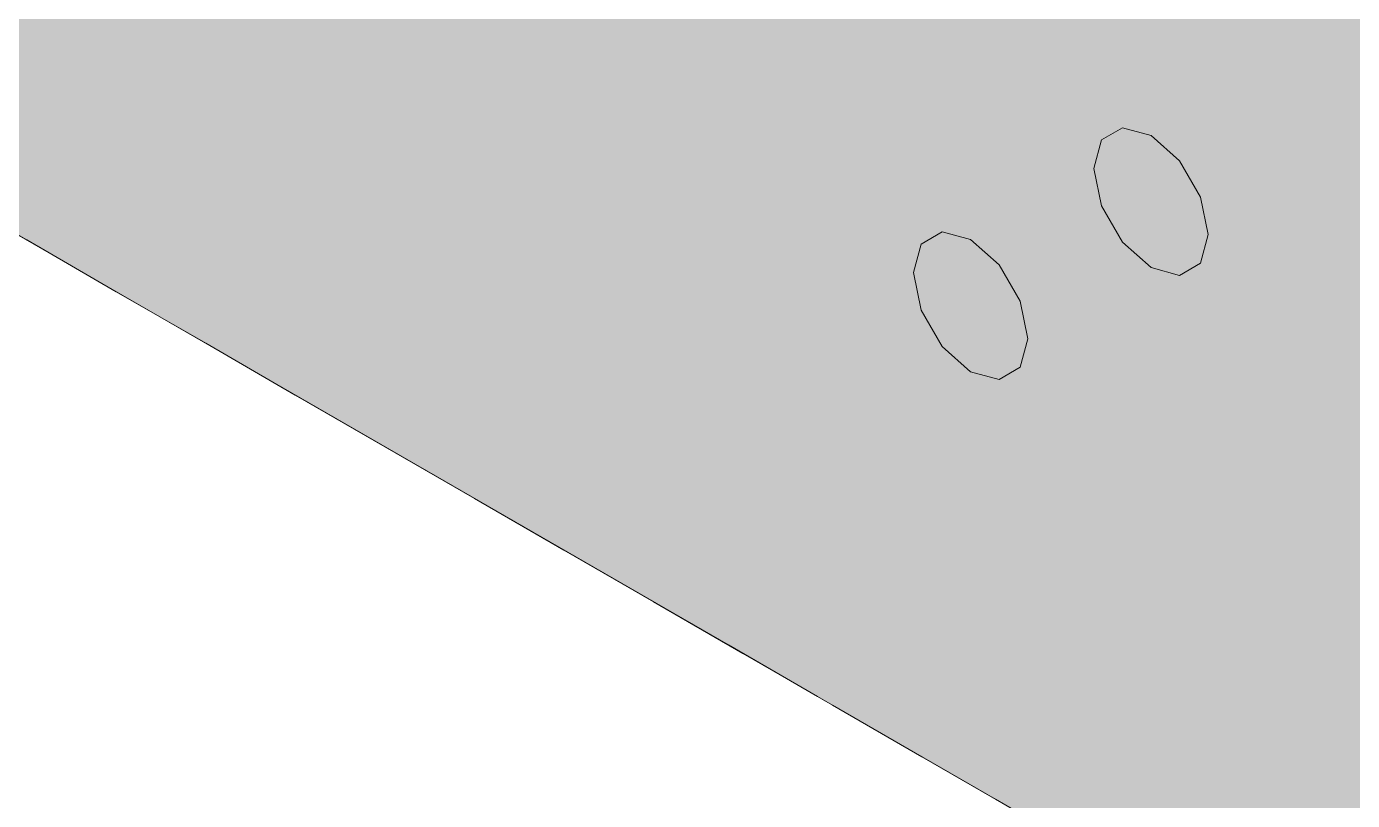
# Model space of a CAD drawing. Header units: metres. Extents: x 349021 to 349543, y 9281040 to 9281959.
# Drawn here: x 349202.7963 to 349202.9874, y 9281042.2504 to 9281042.3619 of the extents above; entities that cross this region are included whole.
import ezdxf

# ---------------------------------------------------------------- set-up
doc = ezdxf.new("R2010")
doc.units = ezdxf.units.M
doc.header["$LTSCALE"] = 0.25
doc.layers.add('ISO-3D', color=7, linetype='CONTINUOUS', lineweight=13)
doc.layers.add('ISO-3D-ARISTAS', color=250, linetype='CONTINUOUS', lineweight=13)

msp = doc.modelspace()

# ---------------------------------------------------------------- linework, layer by layer
at = {"layer": 'ISO-3D', "true_color": 0xafa288}
for points in [[(349202.97438, 9281042.36865), (349202.9872, 9281042.36125), (349202.97438, 9281042.38207), (349202.9872, 9281042.37467)], [(349202.80772, 9281042.36654), (349202.82054, 9281042.35914), (349202.80772, 9281042.38051), (349202.82054, 9281042.3731)], [(349202.83336, 9281042.3657), (349202.84618, 9281042.3583), (349202.83336, 9281042.37967), (349202.84618, 9281042.37227)], [(349202.859, 9281042.36487), (349202.87182, 9281042.35746), (349202.859, 9281042.37883), (349202.87182, 9281042.37143)], [(349202.91028, 9281042.36543), (349202.9231, 9281042.35802), (349202.91028, 9281042.37884), (349202.9231, 9281042.37144)], [(349202.93592, 9281042.36403), (349202.94874, 9281042.35663), (349202.93592, 9281042.37745), (349202.94874, 9281042.37005)], [(349202.96156, 9281042.36264), (349202.97438, 9281042.35524), (349202.96156, 9281042.37606), (349202.97438, 9281042.36865)], [(349202.7949, 9281042.35997), (349202.80772, 9281042.35257), (349202.7949, 9281042.37394), (349202.80772, 9281042.36654)], [(349202.9872, 9281042.36125), (349203.00002, 9281042.35385), (349202.9872, 9281042.37467), (349203.00002, 9281042.36726)], [(349202.82054, 9281042.35914), (349202.83336, 9281042.35174), (349202.82054, 9281042.3731), (349202.83336, 9281042.3657)], [(349202.84618, 9281042.3583), (349202.859, 9281042.3509), (349202.84618, 9281042.37227), (349202.859, 9281042.36487)], [(349202.88464, 9281042.36403), (349202.89746, 9281042.35663), (349202.88464, 9281042.37213), (349202.89746, 9281042.36473)], [(349202.89746, 9281042.36473), (349202.91028, 9281042.35733), (349202.89746, 9281042.37283), (349202.91028, 9281042.36543)], [(349202.87182, 9281042.35746), (349202.88464, 9281042.35006), (349202.87182, 9281042.37143), (349202.88464, 9281042.36403)], [(349202.9231, 9281042.35802), (349202.93592, 9281042.35062), (349202.9231, 9281042.37144), (349202.93592, 9281042.36403)], [(349202.94874, 9281042.35663), (349202.96156, 9281042.34923), (349202.94874, 9281042.37005), (349202.96156, 9281042.36264)], [(349202.97438, 9281042.35524), (349202.9872, 9281042.34784), (349202.97438, 9281042.36865), (349202.9872, 9281042.36125)], [(349202.80772, 9281042.35257), (349202.82054, 9281042.34517), (349202.80772, 9281042.36654), (349202.82054, 9281042.35914)], [(349202.83336, 9281042.35174), (349202.84618, 9281042.34433), (349202.83336, 9281042.3657), (349202.84618, 9281042.3583)], [(349202.859, 9281042.3509), (349202.87182, 9281042.3435), (349202.859, 9281042.36487), (349202.87182, 9281042.35746)], [(349202.88464, 9281042.35006), (349202.89746, 9281042.34266), (349202.88464, 9281042.36403), (349202.89746, 9281042.35663)], [(349202.89746, 9281042.35663), (349202.91028, 9281042.34923), (349202.89746, 9281042.36473), (349202.91028, 9281042.35733)], [(349202.91028, 9281042.35733), (349202.9231, 9281042.34992), (349202.91028, 9281042.36543), (349202.9231, 9281042.35802)], [(349202.93592, 9281042.35062), (349202.94874, 9281042.34322), (349202.93592, 9281042.36403), (349202.94874, 9281042.35663)], [(349202.96156, 9281042.34923), (349202.97438, 9281042.34183), (349202.96156, 9281042.36264), (349202.97438, 9281042.35524)], [(349202.9872, 9281042.34784), (349203.00002, 9281042.34044), (349202.9872, 9281042.36125), (349203.00002, 9281042.35385)], [(349202.7949, 9281042.34601), (349202.80772, 9281042.33861), (349202.7949, 9281042.35997), (349202.80772, 9281042.35257)], [(349202.82054, 9281042.34517), (349202.83336, 9281042.33777), (349202.82054, 9281042.35914), (349202.83336, 9281042.35174)], [(349202.84618, 9281042.34433), (349202.859, 9281042.33693), (349202.84618, 9281042.3583), (349202.859, 9281042.3509)], [(349202.87182, 9281042.3435), (349202.88464, 9281042.3361), (349202.87182, 9281042.35746), (349202.88464, 9281042.35006)], [(349202.89746, 9281042.34266), (349202.91028, 9281042.33526), (349202.89746, 9281042.35663), (349202.91028, 9281042.34923)], [(349202.91028, 9281042.34923), (349202.9231, 9281042.34182), (349202.91028, 9281042.35733), (349202.9231, 9281042.34992)], [(349202.9231, 9281042.34992), (349202.93592, 9281042.34252), (349202.9231, 9281042.35802), (349202.93592, 9281042.35062)], [(349202.94874, 9281042.34322), (349202.96156, 9281042.33582), (349202.94874, 9281042.35663), (349202.96156, 9281042.34923)], [(349202.97438, 9281042.34183), (349202.9872, 9281042.33443), (349202.97438, 9281042.35524), (349202.9872, 9281042.34784)], [(349202.80772, 9281042.33861), (349202.82054, 9281042.3312), (349202.80772, 9281042.35257), (349202.82054, 9281042.34517)], [(349202.83336, 9281042.33777), (349202.84618, 9281042.33037), (349202.83336, 9281042.35174), (349202.84618, 9281042.34433)], [(349202.859, 9281042.33693), (349202.87182, 9281042.32953), (349202.859, 9281042.3509), (349202.87182, 9281042.3435)], [(349202.93592, 9281042.34252), (349202.94874, 9281042.33512), (349202.93592, 9281042.35062), (349202.94874, 9281042.34322)], [(349202.88464, 9281042.3361), (349202.89746, 9281042.32869), (349202.88464, 9281042.35006), (349202.89746, 9281042.34266)], [(349202.91028, 9281042.33526), (349202.9231, 9281042.32786), (349202.91028, 9281042.34923), (349202.9231, 9281042.34182)], [(349202.9231, 9281042.34182), (349202.93592, 9281042.33442), (349202.9231, 9281042.34992), (349202.93592, 9281042.34252)], [(349202.96156, 9281042.33582), (349202.97438, 9281042.32842), (349202.96156, 9281042.34923), (349202.97438, 9281042.34183)], [(349202.9872, 9281042.33443), (349203.00002, 9281042.32703), (349202.9872, 9281042.34784), (349203.00002, 9281042.34044)], [(349202.7949, 9281042.33204), (349202.80772, 9281042.32464), (349202.7949, 9281042.34601), (349202.80772, 9281042.33861)], [(349202.82054, 9281042.3312), (349202.83336, 9281042.3238), (349202.82054, 9281042.34517), (349202.83336, 9281042.33777)], [(349202.84618, 9281042.33037), (349202.859, 9281042.32297), (349202.84618, 9281042.34433), (349202.859, 9281042.33693)], [(349202.87182, 9281042.32953), (349202.88464, 9281042.32213), (349202.87182, 9281042.3435), (349202.88464, 9281042.3361)], [(349202.94874, 9281042.33512), (349202.96156, 9281042.32772), (349202.94874, 9281042.34322), (349202.96156, 9281042.33582)], [(349202.89746, 9281042.32869), (349202.91028, 9281042.32129), (349202.89746, 9281042.34266), (349202.91028, 9281042.33526)], [(349202.9231, 9281042.32786), (349202.93592, 9281042.32046), (349202.9231, 9281042.34182), (349202.93592, 9281042.33442)], [(349202.93592, 9281042.33442), (349202.94874, 9281042.32702), (349202.93592, 9281042.34252), (349202.94874, 9281042.33512)], [(349202.97438, 9281042.32842), (349202.9872, 9281042.32102), (349202.97438, 9281042.34183), (349202.9872, 9281042.33443)], [(349202.80772, 9281042.32464), (349202.82054, 9281042.31724), (349202.80772, 9281042.33861), (349202.82054, 9281042.3312)], [(349202.83336, 9281042.3238), (349202.84618, 9281042.3164), (349202.83336, 9281042.33777), (349202.84618, 9281042.33037)], [(349202.859, 9281042.32297), (349202.87182, 9281042.31556), (349202.859, 9281042.33693), (349202.87182, 9281042.32953)], [(349202.88464, 9281042.32213), (349202.89746, 9281042.31473), (349202.88464, 9281042.3361), (349202.89746, 9281042.32869)], [(349202.91028, 9281042.32129), (349202.9231, 9281042.31389), (349202.91028, 9281042.33526), (349202.9231, 9281042.32786)], [(349202.96156, 9281042.32772), (349202.97438, 9281042.32032), (349202.96156, 9281042.33582), (349202.97438, 9281042.32842)], [(349202.93592, 9281042.32046), (349202.94874, 9281042.31305), (349202.93592, 9281042.33442), (349202.94874, 9281042.32702)], [(349202.94874, 9281042.32702), (349202.96156, 9281042.31962), (349202.94874, 9281042.33512), (349202.96156, 9281042.32772)], [(349202.9872, 9281042.32102), (349203.00002, 9281042.31361), (349202.9872, 9281042.33443), (349203.00002, 9281042.32703)], [(349202.82054, 9281042.31724), (349202.83336, 9281042.30984), (349202.82054, 9281042.3312), (349202.83336, 9281042.3238)], [(349202.84618, 9281042.3164), (349202.859, 9281042.309), (349202.84618, 9281042.33037), (349202.859, 9281042.32297)], [(349202.87182, 9281042.31556), (349202.88464, 9281042.30816), (349202.87182, 9281042.32953), (349202.88464, 9281042.32213)], [(349202.89746, 9281042.31473), (349202.91028, 9281042.30733), (349202.89746, 9281042.32869), (349202.91028, 9281042.32129)], [(349202.9231, 9281042.31389), (349202.93592, 9281042.30649), (349202.9231, 9281042.32786), (349202.93592, 9281042.32046)], [(349202.96156, 9281042.31962), (349202.97438, 9281042.31222), (349202.96156, 9281042.32772), (349202.97438, 9281042.32032)], [(349202.97438, 9281042.32032), (349202.9872, 9281042.31292), (349202.97438, 9281042.32842), (349202.9872, 9281042.32102)], [(349202.94874, 9281042.31305), (349202.96156, 9281042.30565), (349202.94874, 9281042.32702), (349202.96156, 9281042.31962)], [(349202.83336, 9281042.30984), (349202.84618, 9281042.30243), (349202.83336, 9281042.3238), (349202.84618, 9281042.3164)], [(349202.859, 9281042.309), (349202.87182, 9281042.3016), (349202.859, 9281042.32297), (349202.87182, 9281042.31556)], [(349202.88464, 9281042.30816), (349202.89746, 9281042.30076), (349202.88464, 9281042.32213), (349202.89746, 9281042.31473)], [(349202.91028, 9281042.30733), (349202.9231, 9281042.29992), (349202.91028, 9281042.32129), (349202.9231, 9281042.31389)], [(349202.93592, 9281042.30649), (349202.94874, 9281042.29909), (349202.93592, 9281042.32046), (349202.94874, 9281042.31305)], [(349202.97438, 9281042.31222), (349202.9872, 9281042.30482), (349202.97438, 9281042.32032), (349202.9872, 9281042.31292)], [(349202.9872, 9281042.31292), (349203.00002, 9281042.30551), (349202.9872, 9281042.32102), (349203.00002, 9281042.31361)], [(349202.96156, 9281042.30565), (349202.97438, 9281042.29825), (349202.96156, 9281042.31962), (349202.97438, 9281042.31222)], [(349202.84618, 9281042.30243), (349202.859, 9281042.29503), (349202.84618, 9281042.3164), (349202.859, 9281042.309)], [(349202.87182, 9281042.3016), (349202.88464, 9281042.2942), (349202.87182, 9281042.31556), (349202.88464, 9281042.30816)], [(349202.89746, 9281042.30076), (349202.91028, 9281042.29336), (349202.89746, 9281042.31473), (349202.91028, 9281042.30733)], [(349202.9231, 9281042.29992), (349202.93592, 9281042.29252), (349202.9231, 9281042.31389), (349202.93592, 9281042.30649)], [(349202.94874, 9281042.29909), (349202.96156, 9281042.29169), (349202.94874, 9281042.31305), (349202.96156, 9281042.30565)], [(349202.9872, 9281042.30482), (349203.00002, 9281042.29741), (349202.9872, 9281042.31292), (349203.00002, 9281042.30551)], [(349202.97438, 9281042.29825), (349202.9872, 9281042.29085), (349202.97438, 9281042.31222), (349202.9872, 9281042.30482)], [(349202.859, 9281042.29503), (349202.87182, 9281042.28763), (349202.859, 9281042.309), (349202.87182, 9281042.3016)], [(349202.88464, 9281042.2942), (349202.89746, 9281042.28679), (349202.88464, 9281042.30816), (349202.89746, 9281042.30076)], [(349202.91028, 9281042.29336), (349202.9231, 9281042.28596), (349202.91028, 9281042.30733), (349202.9231, 9281042.29992)], [(349202.93592, 9281042.29252), (349202.94874, 9281042.28512), (349202.93592, 9281042.30649), (349202.94874, 9281042.29909)], [(349202.96156, 9281042.29169), (349202.97438, 9281042.28428), (349202.96156, 9281042.30565), (349202.97438, 9281042.29825)], [(349202.9872, 9281042.29085), (349203.00002, 9281042.28345), (349202.9872, 9281042.30482), (349203.00002, 9281042.29741)], [(349202.87182, 9281042.28763), (349202.88464, 9281042.28023), (349202.87182, 9281042.3016), (349202.88464, 9281042.2942)], [(349202.89746, 9281042.28679), (349202.91028, 9281042.27939), (349202.89746, 9281042.30076), (349202.91028, 9281042.29336)], [(349202.9231, 9281042.28596), (349202.93592, 9281042.27856), (349202.9231, 9281042.29992), (349202.93592, 9281042.29252)], [(349202.94874, 9281042.28512), (349202.96156, 9281042.27772), (349202.94874, 9281042.29909), (349202.96156, 9281042.29169)], [(349202.97438, 9281042.28428), (349202.9872, 9281042.27688), (349202.97438, 9281042.29825), (349202.9872, 9281042.29085)], [(349202.88464, 9281042.28023), (349202.89746, 9281042.27283), (349202.88464, 9281042.2942), (349202.89746, 9281042.28679)], [(349202.91028, 9281042.27939), (349202.9231, 9281042.27199), (349202.91028, 9281042.29336), (349202.9231, 9281042.28596)], [(349202.93592, 9281042.27856), (349202.94874, 9281042.27115), (349202.93592, 9281042.29252), (349202.94874, 9281042.28512)], [(349202.96156, 9281042.27772), (349202.97438, 9281042.27032), (349202.96156, 9281042.29169), (349202.97438, 9281042.28428)], [(349202.9872, 9281042.27688), (349203.00002, 9281042.26948), (349202.9872, 9281042.29085), (349203.00002, 9281042.28345)], [(349202.89746, 9281042.27283), (349202.91028, 9281042.26543), (349202.89746, 9281042.28679), (349202.91028, 9281042.27939)], [(349202.9231, 9281042.27199), (349202.93592, 9281042.26459), (349202.9231, 9281042.28596), (349202.93592, 9281042.27856)], [(349202.94874, 9281042.27115), (349202.96156, 9281042.26375), (349202.94874, 9281042.28512), (349202.96156, 9281042.27772)], [(349202.97438, 9281042.27032), (349202.9872, 9281042.26292), (349202.97438, 9281042.28428), (349202.9872, 9281042.27688)], [(349202.91028, 9281042.26543), (349202.9231, 9281042.25802), (349202.91028, 9281042.27939), (349202.9231, 9281042.27199)], [(349202.93592, 9281042.26459), (349202.94874, 9281042.25719), (349202.93592, 9281042.27856), (349202.94874, 9281042.27115)], [(349202.96156, 9281042.26375), (349202.97438, 9281042.25635), (349202.96156, 9281042.27772), (349202.97438, 9281042.27032)], [(349202.9872, 9281042.26292), (349203.00002, 9281042.25551), (349202.9872, 9281042.27688), (349203.00002, 9281042.26948)], [(349202.9231, 9281042.25802), (349202.93592, 9281042.25062), (349202.9231, 9281042.27199), (349202.93592, 9281042.26459)], [(349202.94874, 9281042.25719), (349202.96156, 9281042.24979), (349202.94874, 9281042.27115), (349202.96156, 9281042.26375)], [(349202.97438, 9281042.25635), (349202.9872, 9281042.24895), (349202.97438, 9281042.27032), (349202.9872, 9281042.26292)], [(349202.93592, 9281042.25062), (349202.94874, 9281042.24322), (349202.93592, 9281042.26459), (349202.94874, 9281042.25719)], [(349202.96156, 9281042.24979), (349202.97438, 9281042.24238), (349202.96156, 9281042.26375), (349202.97438, 9281042.25635)], [(349202.9872, 9281042.24895), (349203.00002, 9281042.24155), (349202.9872, 9281042.26292), (349203.00002, 9281042.25551)], [(349202.94874, 9281042.24322), (349202.96156, 9281042.23582), (349202.94874, 9281042.25719), (349202.96156, 9281042.24979)], [(349202.97438, 9281042.24238), (349202.9872, 9281042.23498), (349202.97438, 9281042.25635), (349202.9872, 9281042.24895)]]:
    msp.add_solid(points, dxfattribs=at)
at = {"layer": 'ISO-3D', "true_color": 0x9e9c96}
for points in [[(349202.7953, 9281042.37525), (349202.8082, 9281042.3678), (349202.78276, 9281042.36801), (349202.79566, 9281042.36056)], [(349202.82074, 9281042.37504), (349202.83363, 9281042.3676), (349202.8082, 9281042.3678), (349202.82109, 9281042.36036)], [(349202.84617, 9281042.37484), (349202.85907, 9281042.36739), (349202.83363, 9281042.3676), (349202.84653, 9281042.36015)], [(349202.87161, 9281042.37463), (349202.88451, 9281042.36718), (349202.85907, 9281042.36739), (349202.87197, 9281042.35994)], [(349202.89705, 9281042.37442), (349202.90995, 9281042.36698), (349202.88451, 9281042.36718), (349202.89741, 9281042.35974)], [(349202.92249, 9281042.37422), (349202.93539, 9281042.36677), (349202.90995, 9281042.36698), (349202.92285, 9281042.35953)], [(349202.94793, 9281042.37401), (349202.96082, 9281042.36656), (349202.93539, 9281042.36677), (349202.94828, 9281042.35932)], [(349202.97336, 9281042.3738), (349202.98626, 9281042.36636), (349202.96082, 9281042.36656), (349202.97372, 9281042.35912)], [(349202.9988, 9281042.3736), (349203.0117, 9281042.36615), (349202.98626, 9281042.36636), (349202.99916, 9281042.35891)], [(349202.8082, 9281042.3678), (349202.82109, 9281042.36036), (349202.79566, 9281042.36056), (349202.80855, 9281042.35312)], [(349202.83363, 9281042.3676), (349202.84653, 9281042.36015), (349202.82109, 9281042.36036), (349202.83399, 9281042.35291)], [(349202.85907, 9281042.36739), (349202.87197, 9281042.35994), (349202.84653, 9281042.36015), (349202.85943, 9281042.3527)], [(349202.88451, 9281042.36718), (349202.89741, 9281042.35974), (349202.87197, 9281042.35994), (349202.88487, 9281042.3525)], [(349202.90995, 9281042.36698), (349202.92285, 9281042.35953), (349202.89741, 9281042.35974), (349202.91031, 9281042.35229)], [(349202.93539, 9281042.36677), (349202.94828, 9281042.35932), (349202.92285, 9281042.35953), (349202.93574, 9281042.35208)], [(349202.96082, 9281042.36656), (349202.97372, 9281042.35912), (349202.94828, 9281042.35932), (349202.96118, 9281042.35188)], [(349202.98626, 9281042.36636), (349202.99916, 9281042.35891), (349202.97372, 9281042.35912), (349202.98662, 9281042.35167)], [(349202.79566, 9281042.36056), (349202.80855, 9281042.35312), (349202.78312, 9281042.35332), (349202.79601, 9281042.34588)], [(349202.82109, 9281042.36036), (349202.83399, 9281042.35291), (349202.80855, 9281042.35312), (349202.82145, 9281042.34567)], [(349202.84653, 9281042.36015), (349202.85943, 9281042.3527), (349202.83399, 9281042.35291), (349202.84689, 9281042.34546)], [(349202.87197, 9281042.35994), (349202.88487, 9281042.3525), (349202.85943, 9281042.3527), (349202.87233, 9281042.34526)], [(349202.89741, 9281042.35974), (349202.91031, 9281042.35229), (349202.88487, 9281042.3525), (349202.89777, 9281042.34505)], [(349202.92285, 9281042.35953), (349202.93574, 9281042.35208), (349202.91031, 9281042.35229), (349202.9232, 9281042.34484)], [(349202.94828, 9281042.35932), (349202.96118, 9281042.35188), (349202.93574, 9281042.35208), (349202.94864, 9281042.34464)], [(349202.97372, 9281042.35912), (349202.98662, 9281042.35167), (349202.96118, 9281042.35188), (349202.97408, 9281042.34443)], [(349202.99916, 9281042.35891), (349203.01206, 9281042.35146), (349202.98662, 9281042.35167), (349202.99952, 9281042.34422)], [(349202.80855, 9281042.35312), (349202.82145, 9281042.34567), (349202.79601, 9281042.34588), (349202.80891, 9281042.33843)], [(349202.83399, 9281042.35291), (349202.84689, 9281042.34546), (349202.82145, 9281042.34567), (349202.83435, 9281042.33822)], [(349202.85943, 9281042.3527), (349202.87233, 9281042.34526), (349202.84689, 9281042.34546), (349202.85979, 9281042.33802)], [(349202.88487, 9281042.3525), (349202.89777, 9281042.34505), (349202.87233, 9281042.34526), (349202.88523, 9281042.33781)], [(349202.91031, 9281042.35229), (349202.9232, 9281042.34484), (349202.89777, 9281042.34505), (349202.91066, 9281042.3376)], [(349202.93574, 9281042.35208), (349202.94864, 9281042.34464), (349202.9232, 9281042.34484), (349202.9361, 9281042.3374)], [(349202.96118, 9281042.35188), (349202.97408, 9281042.34443), (349202.94864, 9281042.34464), (349202.96154, 9281042.33719)], [(349202.98662, 9281042.35167), (349202.99952, 9281042.34422), (349202.97408, 9281042.34443), (349202.98698, 9281042.33698)], [(349202.79601, 9281042.34588), (349202.80891, 9281042.33843), (349202.78347, 9281042.33864), (349202.79637, 9281042.33119)], [(349202.82145, 9281042.34567), (349202.83435, 9281042.33822), (349202.80891, 9281042.33843), (349202.82181, 9281042.33098)], [(349202.84689, 9281042.34546), (349202.85979, 9281042.33802), (349202.83435, 9281042.33822), (349202.84725, 9281042.33078)], [(349202.87233, 9281042.34526), (349202.88523, 9281042.33781), (349202.85979, 9281042.33802), (349202.87269, 9281042.33057)], [(349202.89777, 9281042.34505), (349202.91066, 9281042.3376), (349202.88523, 9281042.33781), (349202.89812, 9281042.33036)], [(349202.9232, 9281042.34484), (349202.9361, 9281042.3374), (349202.91066, 9281042.3376), (349202.92356, 9281042.33016)], [(349202.94864, 9281042.34464), (349202.96154, 9281042.33719), (349202.9361, 9281042.3374), (349202.949, 9281042.32995)], [(349202.97408, 9281042.34443), (349202.98698, 9281042.33698), (349202.96154, 9281042.33719), (349202.97444, 9281042.32974)], [(349202.99952, 9281042.34422), (349203.01241, 9281042.33678), (349202.98698, 9281042.33698), (349202.99987, 9281042.32954)], [(349202.80891, 9281042.33843), (349202.82181, 9281042.33098), (349202.79637, 9281042.33119), (349202.80927, 9281042.32374)], [(349202.83435, 9281042.33822), (349202.84725, 9281042.33078), (349202.82181, 9281042.33098), (349202.83471, 9281042.32354)], [(349202.85979, 9281042.33802), (349202.87269, 9281042.33057), (349202.84725, 9281042.33078), (349202.86015, 9281042.32333)], [(349202.88523, 9281042.33781), (349202.89812, 9281042.33036), (349202.87269, 9281042.33057), (349202.88558, 9281042.32312)], [(349202.91066, 9281042.3376), (349202.92356, 9281042.33016), (349202.89812, 9281042.33036), (349202.91102, 9281042.32292)], [(349202.9361, 9281042.3374), (349202.949, 9281042.32995), (349202.92356, 9281042.33016), (349202.93646, 9281042.32271)], [(349202.96154, 9281042.33719), (349202.97444, 9281042.32974), (349202.949, 9281042.32995), (349202.9619, 9281042.3225)], [(349202.98698, 9281042.33698), (349202.99987, 9281042.32954), (349202.97444, 9281042.32974), (349202.98733, 9281042.3223)], [(349202.82181, 9281042.33098), (349202.83471, 9281042.32354), (349202.80927, 9281042.32374), (349202.82217, 9281042.3163)], [(349202.84725, 9281042.33078), (349202.86015, 9281042.32333), (349202.83471, 9281042.32354), (349202.84761, 9281042.31609)], [(349202.87269, 9281042.33057), (349202.88558, 9281042.32312), (349202.86015, 9281042.32333), (349202.87304, 9281042.31588)], [(349202.89812, 9281042.33036), (349202.91102, 9281042.32292), (349202.88558, 9281042.32312), (349202.89848, 9281042.31568)], [(349202.92356, 9281042.33016), (349202.93646, 9281042.32271), (349202.91102, 9281042.32292), (349202.92392, 9281042.31547)], [(349202.949, 9281042.32995), (349202.9619, 9281042.3225), (349202.93646, 9281042.32271), (349202.94936, 9281042.31526)], [(349202.97444, 9281042.32974), (349202.98733, 9281042.3223), (349202.9619, 9281042.3225), (349202.97479, 9281042.31506)], [(349202.99987, 9281042.32954), (349203.01277, 9281042.32209), (349202.98733, 9281042.3223), (349203.00023, 9281042.31485)], [(349202.83471, 9281042.32354), (349202.84761, 9281042.31609), (349202.82217, 9281042.3163), (349202.83507, 9281042.30885)], [(349202.86015, 9281042.32333), (349202.87304, 9281042.31588), (349202.84761, 9281042.31609), (349202.8605, 9281042.30864)], [(349202.88558, 9281042.32312), (349202.89848, 9281042.31568), (349202.87304, 9281042.31588), (349202.88594, 9281042.30844)], [(349202.91102, 9281042.32292), (349202.92392, 9281042.31547), (349202.89848, 9281042.31568), (349202.91138, 9281042.30823)], [(349202.93646, 9281042.32271), (349202.94936, 9281042.31526), (349202.92392, 9281042.31547), (349202.93682, 9281042.30802)], [(349202.9619, 9281042.3225), (349202.97479, 9281042.31506), (349202.94936, 9281042.31526), (349202.96225, 9281042.30782)], [(349202.98733, 9281042.3223), (349203.00023, 9281042.31485), (349202.97479, 9281042.31506), (349202.98769, 9281042.30761)], [(349202.84761, 9281042.31609), (349202.8605, 9281042.30864), (349202.83507, 9281042.30885), (349202.84796, 9281042.3014)], [(349202.87304, 9281042.31588), (349202.88594, 9281042.30844), (349202.8605, 9281042.30864), (349202.8734, 9281042.3012)], [(349202.89848, 9281042.31568), (349202.91138, 9281042.30823), (349202.88594, 9281042.30844), (349202.89884, 9281042.30099)], [(349202.92392, 9281042.31547), (349202.93682, 9281042.30802), (349202.91138, 9281042.30823), (349202.92428, 9281042.30078)], [(349202.94936, 9281042.31526), (349202.96225, 9281042.30782), (349202.93682, 9281042.30802), (349202.94971, 9281042.30058)], [(349202.97479, 9281042.31506), (349202.98769, 9281042.30761), (349202.96225, 9281042.30782), (349202.97515, 9281042.30037)], [(349202.8605, 9281042.30864), (349202.8734, 9281042.3012), (349202.84796, 9281042.3014), (349202.86086, 9281042.29396)], [(349202.88594, 9281042.30844), (349202.89884, 9281042.30099), (349202.8734, 9281042.3012), (349202.8863, 9281042.29375)], [(349202.91138, 9281042.30823), (349202.92428, 9281042.30078), (349202.89884, 9281042.30099), (349202.91174, 9281042.29354)], [(349202.93682, 9281042.30802), (349202.94971, 9281042.30058), (349202.92428, 9281042.30078), (349202.93717, 9281042.29334)], [(349202.96225, 9281042.30782), (349202.97515, 9281042.30037), (349202.94971, 9281042.30058), (349202.96261, 9281042.29313)], [(349202.98769, 9281042.30761), (349203.00059, 9281042.30016), (349202.97515, 9281042.30037), (349202.98805, 9281042.29293)], [(349202.8734, 9281042.3012), (349202.8863, 9281042.29375), (349202.86086, 9281042.29396), (349202.87376, 9281042.28651)], [(349202.89884, 9281042.30099), (349202.91174, 9281042.29354), (349202.8863, 9281042.29375), (349202.8992, 9281042.2863)], [(349202.92428, 9281042.30078), (349202.93717, 9281042.29334), (349202.91174, 9281042.29354), (349202.92463, 9281042.2861)], [(349202.94971, 9281042.30058), (349202.96261, 9281042.29313), (349202.93717, 9281042.29334), (349202.95007, 9281042.28589)], [(349202.97515, 9281042.30037), (349202.98805, 9281042.29293), (349202.96261, 9281042.29313), (349202.97551, 9281042.28568)], [(349202.8863, 9281042.29375), (349202.8992, 9281042.2863), (349202.87376, 9281042.28651), (349202.88666, 9281042.27906)], [(349202.91174, 9281042.29354), (349202.92463, 9281042.2861), (349202.8992, 9281042.2863), (349202.91209, 9281042.27886)], [(349202.93717, 9281042.29334), (349202.95007, 9281042.28589), (349202.92463, 9281042.2861), (349202.93753, 9281042.27865)], [(349202.96261, 9281042.29313), (349202.97551, 9281042.28568), (349202.95007, 9281042.28589), (349202.96297, 9281042.27844)], [(349202.98805, 9281042.29293), (349203.00095, 9281042.28548), (349202.97551, 9281042.28568), (349202.98841, 9281042.27824)], [(349202.8992, 9281042.2863), (349202.91209, 9281042.27886), (349202.88666, 9281042.27906), (349202.89955, 9281042.27162)], [(349202.92463, 9281042.2861), (349202.93753, 9281042.27865), (349202.91209, 9281042.27886), (349202.92499, 9281042.27141)], [(349202.95007, 9281042.28589), (349202.96297, 9281042.27844), (349202.93753, 9281042.27865), (349202.95043, 9281042.2712)], [(349202.97551, 9281042.28568), (349202.98841, 9281042.27824), (349202.96297, 9281042.27844), (349202.97587, 9281042.271)], [(349202.91209, 9281042.27886), (349202.92499, 9281042.27141), (349202.89955, 9281042.27162), (349202.91245, 9281042.26417)], [(349202.93753, 9281042.27865), (349202.95043, 9281042.2712), (349202.92499, 9281042.27141), (349202.93789, 9281042.26396)], [(349202.96297, 9281042.27844), (349202.97587, 9281042.271), (349202.95043, 9281042.2712), (349202.96333, 9281042.26376)], [(349202.98841, 9281042.27824), (349203.00131, 9281042.27079), (349202.97587, 9281042.271), (349202.98877, 9281042.26355)], [(349202.92499, 9281042.27141), (349202.93789, 9281042.26396), (349202.91245, 9281042.26417), (349202.92535, 9281042.25673)], [(349202.95043, 9281042.2712), (349202.96333, 9281042.26376), (349202.93789, 9281042.26396), (349202.95079, 9281042.25652)], [(349202.97587, 9281042.271), (349202.98877, 9281042.26355), (349202.96333, 9281042.26376), (349202.97623, 9281042.25631)], [(349202.93789, 9281042.26396), (349202.95079, 9281042.25652), (349202.92535, 9281042.25673), (349202.93825, 9281042.24928)], [(349202.96333, 9281042.26376), (349202.97623, 9281042.25631), (349202.95079, 9281042.25652), (349202.96369, 9281042.24907)], [(349202.98877, 9281042.26355), (349203.00166, 9281042.25611), (349202.97623, 9281042.25631), (349202.98912, 9281042.24887)], [(349202.95079, 9281042.25652), (349202.96369, 9281042.24907), (349202.93825, 9281042.24928), (349202.95115, 9281042.24183)], [(349202.97623, 9281042.25631), (349202.98912, 9281042.24887), (349202.96369, 9281042.24907), (349202.97658, 9281042.24163)]]:
    msp.add_solid(points, dxfattribs=at)
at = {"layer": 'ISO-3D', "true_color": 0x603d28}
for points in [[(349202.9512, 9281042.34561), (349202.95422, 9281042.34736), (349202.92522, 9281042.33061), (349202.92824, 9281042.33236)], [(349202.96549, 9281042.32784), (349202.96247, 9281042.32609), (349202.93951, 9281042.31284), (349202.93649, 9281042.31109)]]:
    msp.add_solid(points, dxfattribs=at)
at = {"layer": 'ISO-3D', "true_color": 0x754a31}
for points in [[(349202.95422, 9281042.34736), (349202.95835, 9281042.34625), (349202.92824, 9281042.33236), (349202.93236, 9281042.33125)], [(349202.96247, 9281042.32609), (349202.95835, 9281042.3272), (349202.93649, 9281042.31109), (349202.93236, 9281042.3122)]]:
    msp.add_solid(points, dxfattribs=at)
at = {"layer": 'ISO-3D', "true_color": 0x6f472f}
for points in [[(349202.95835, 9281042.33673), (349202.9512, 9281042.34561), (349202.95422, 9281042.34736)], [(349202.95835, 9281042.33673), (349202.95422, 9281042.34736), (349202.95835, 9281042.34625)], [(349202.95835, 9281042.33673), (349202.9501, 9281042.34149), (349202.9512, 9281042.34561)], [(349202.95835, 9281042.33673), (349202.95835, 9281042.34625), (349202.96247, 9281042.34259)], [(349202.95835, 9281042.33673), (349202.9512, 9281042.33609), (349202.9501, 9281042.34149)], [(349202.95835, 9281042.33673), (349202.96247, 9281042.34259), (349202.96549, 9281042.33736)], [(349202.95835, 9281042.33673), (349202.96549, 9281042.33736), (349202.96659, 9281042.33196)], [(349202.95835, 9281042.33673), (349202.95422, 9281042.33086), (349202.9512, 9281042.33609)], [(349202.95835, 9281042.33673), (349202.95835, 9281042.3272), (349202.95422, 9281042.33086)], [(349202.95835, 9281042.33673), (349202.96247, 9281042.32609), (349202.95835, 9281042.3272)], [(349202.95835, 9281042.33673), (349202.96549, 9281042.32784), (349202.96247, 9281042.32609)], [(349202.95835, 9281042.33673), (349202.96659, 9281042.33196), (349202.96549, 9281042.32784)], [(349202.93236, 9281042.32172), (349202.92522, 9281042.33061), (349202.92824, 9281042.33236)], [(349202.93236, 9281042.32172), (349202.92824, 9281042.33236), (349202.93236, 9281042.33125)], [(349202.93236, 9281042.32172), (349202.92412, 9281042.32649), (349202.92522, 9281042.33061)], [(349202.93236, 9281042.32172), (349202.93236, 9281042.33125), (349202.93649, 9281042.32759)], [(349202.93236, 9281042.32172), (349202.93649, 9281042.32759), (349202.93951, 9281042.32236)], [(349202.93236, 9281042.32172), (349202.92522, 9281042.32109), (349202.92412, 9281042.32649)], [(349202.93236, 9281042.32172), (349202.93951, 9281042.32236), (349202.94061, 9281042.31696)], [(349202.93236, 9281042.32172), (349202.92824, 9281042.31586), (349202.92522, 9281042.32109)], [(349202.93236, 9281042.32172), (349202.93236, 9281042.3122), (349202.92824, 9281042.31586)], [(349202.93236, 9281042.32172), (349202.93649, 9281042.31109), (349202.93236, 9281042.3122)], [(349202.93236, 9281042.32172), (349202.93951, 9281042.31284), (349202.93649, 9281042.31109)], [(349202.93236, 9281042.32172), (349202.94061, 9281042.31696), (349202.93951, 9281042.31284)]]:
    msp.add_solid(points, dxfattribs=at)
at = {"layer": 'ISO-3D', "true_color": 0x583825}
for points in [[(349202.9501, 9281042.34149), (349202.9512, 9281042.34561), (349202.92412, 9281042.32649), (349202.92522, 9281042.33061)], [(349202.96659, 9281042.33196), (349202.96549, 9281042.32784), (349202.94061, 9281042.31696), (349202.93951, 9281042.31284)]]:
    msp.add_solid(points, dxfattribs=at)
at = {"layer": 'ISO-3D', "true_color": 0x7f5135}
for points in [[(349202.95835, 9281042.34625), (349202.96247, 9281042.34259), (349202.93236, 9281042.33125), (349202.93649, 9281042.32759)], [(349202.95835, 9281042.3272), (349202.95422, 9281042.33086), (349202.93236, 9281042.3122), (349202.92824, 9281042.31586)]]:
    msp.add_solid(points, dxfattribs=at)
at = {"layer": 'ISO-3D', "true_color": 0x6e462e}
for points in [[(349202.9512, 9281042.33609), (349202.9501, 9281042.34149), (349202.92522, 9281042.32109), (349202.92412, 9281042.32649)], [(349202.96549, 9281042.33736), (349202.96659, 9281042.33196), (349202.93951, 9281042.32236), (349202.94061, 9281042.31696)]]:
    msp.add_solid(points, dxfattribs=at)
at = {"layer": 'ISO-3D', "true_color": 0x7d5034}
for points in [[(349202.96247, 9281042.34259), (349202.96549, 9281042.33736), (349202.93649, 9281042.32759), (349202.93951, 9281042.32236)], [(349202.95422, 9281042.33086), (349202.9512, 9281042.33609), (349202.92824, 9281042.31586), (349202.92522, 9281042.32109)]]:
    msp.add_solid(points, dxfattribs=at)
at = {"layer": 'ISO-3D-ARISTAS', "color": 250}
for p, q in [((349202.9512, 9281042.34561), (349202.95422, 9281042.34736)), ((349202.9512, 9281042.34561), (349202.95422, 9281042.34736)), ((349202.95422, 9281042.34736), (349202.95835, 9281042.34625)), ((349202.95422, 9281042.34736), (349202.95835, 9281042.34625)), ((349202.9501, 9281042.34149), (349202.9512, 9281042.34561)), ((349202.9501, 9281042.34149), (349202.9512, 9281042.34561)), ((349202.95835, 9281042.34625), (349202.96247, 9281042.34259)), ((349202.95835, 9281042.34625), (349202.96247, 9281042.34259)), ((349202.9512, 9281042.33609), (349202.9501, 9281042.34149)), ((349202.9512, 9281042.33609), (349202.9501, 9281042.34149)), ((349202.96247, 9281042.34259), (349202.96549, 9281042.33736)), ((349202.96247, 9281042.34259), (349202.96549, 9281042.33736)), ((349202.79637, 9281042.33119), (349202.78347, 9281042.33864)), ((349202.96549, 9281042.33736), (349202.96659, 9281042.33196)), ((349202.96549, 9281042.33736), (349202.96659, 9281042.33196)), ((349202.95422, 9281042.33086), (349202.9512, 9281042.33609)), ((349202.95422, 9281042.33086), (349202.9512, 9281042.33609)), ((349202.7949, 9281042.33204), (349202.80772, 9281042.32464)), ((349202.92824, 9281042.33236), (349202.92522, 9281042.33061)), ((349202.92522, 9281042.33061), (349202.92824, 9281042.33236)), ((349202.93236, 9281042.33125), (349202.92824, 9281042.33236)), ((349202.92824, 9281042.33236), (349202.93236, 9281042.33125)), ((349202.96659, 9281042.33196), (349202.96549, 9281042.32784)), ((349202.96659, 9281042.33196), (349202.96549, 9281042.32784)), ((349202.80927, 9281042.32374), (349202.79637, 9281042.33119)), ((349202.92522, 9281042.33061), (349202.92412, 9281042.32649)), ((349202.92412, 9281042.32649), (349202.92522, 9281042.33061)), ((349202.93649, 9281042.32759), (349202.93236, 9281042.33125)), ((349202.93236, 9281042.33125), (349202.93649, 9281042.32759)), ((349202.95835, 9281042.3272), (349202.95422, 9281042.33086)), ((349202.95835, 9281042.3272), (349202.95422, 9281042.33086)), ((349202.93951, 9281042.32236), (349202.93649, 9281042.32759)), ((349202.93649, 9281042.32759), (349202.93951, 9281042.32236)), ((349202.96549, 9281042.32784), (349202.96247, 9281042.32609)), ((349202.96549, 9281042.32784), (349202.96247, 9281042.32609)), ((349202.92412, 9281042.32649), (349202.92522, 9281042.32109)), ((349202.92522, 9281042.32109), (349202.92412, 9281042.32649)), ((349202.96247, 9281042.32609), (349202.95835, 9281042.3272)), ((349202.96247, 9281042.32609), (349202.95835, 9281042.3272)), ((349202.80772, 9281042.32464), (349202.82054, 9281042.31724)), ((349202.82217, 9281042.3163), (349202.80927, 9281042.32374)), ((349202.94061, 9281042.31696), (349202.93951, 9281042.32236)), ((349202.93951, 9281042.32236), (349202.94061, 9281042.31696)), ((349202.92522, 9281042.32109), (349202.92824, 9281042.31586)), ((349202.92824, 9281042.31586), (349202.92522, 9281042.32109)), ((349202.82054, 9281042.31724), (349202.83336, 9281042.30984)), ((349202.83507, 9281042.30885), (349202.82217, 9281042.3163)), ((349202.93951, 9281042.31284), (349202.94061, 9281042.31696)), ((349202.94061, 9281042.31696), (349202.93951, 9281042.31284)), ((349202.92824, 9281042.31586), (349202.93236, 9281042.3122)), ((349202.93236, 9281042.3122), (349202.92824, 9281042.31586)), ((349202.93649, 9281042.31109), (349202.93951, 9281042.31284)), ((349202.93951, 9281042.31284), (349202.93649, 9281042.31109)), ((349202.93236, 9281042.3122), (349202.93649, 9281042.31109)), ((349202.93649, 9281042.31109), (349202.93236, 9281042.3122)), ((349202.83336, 9281042.30984), (349202.84618, 9281042.30243)), ((349202.84796, 9281042.3014), (349202.83507, 9281042.30885)), ((349202.84618, 9281042.30243), (349202.859, 9281042.29503)), ((349202.86086, 9281042.29396), (349202.84796, 9281042.3014)), ((349202.859, 9281042.29503), (349202.87182, 9281042.28763)), ((349202.87376, 9281042.28651), (349202.86086, 9281042.29396)), ((349202.87182, 9281042.28763), (349202.88464, 9281042.28023)), ((349202.88666, 9281042.27906), (349202.87376, 9281042.28651)), ((349202.88464, 9281042.28023), (349202.89746, 9281042.27283)), ((349202.89955, 9281042.27162), (349202.88666, 9281042.27906)), ((349202.89746, 9281042.27283), (349202.91028, 9281042.26543)), ((349202.91245, 9281042.26417), (349202.89955, 9281042.27162)), ((349202.91028, 9281042.26543), (349202.9231, 9281042.25802)), ((349202.92535, 9281042.25673), (349202.91245, 9281042.26417)), ((349202.9231, 9281042.25802), (349202.93592, 9281042.25062)), ((349202.93825, 9281042.24928), (349202.92535, 9281042.25673)), ((349202.93592, 9281042.25062), (349202.94874, 9281042.24322))]:
    msp.add_line(p, q, dxfattribs=at)

doc.saveas('drawing.dxf')
